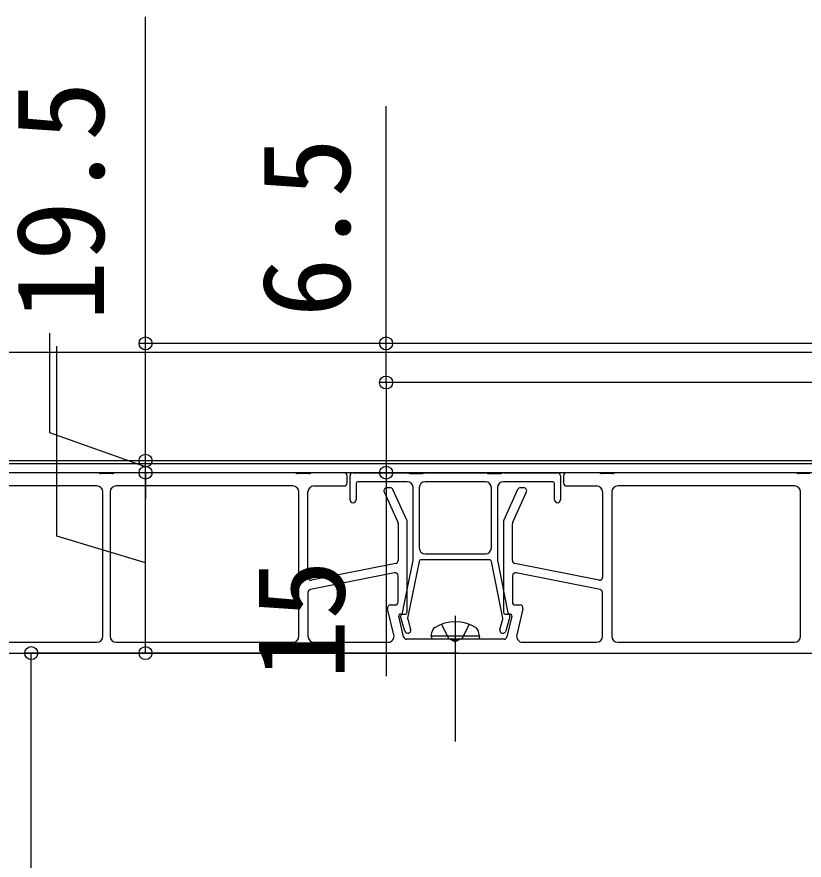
# Model space of a CAD drawing. Units: millimetres, scale not verified. Extents: x -875 to 875, y -1304 to 1296.
# Drawn here: x 164 to 294.9, y 449.2 to 589.4 of the extents above; entities that cross this region are included whole.
import ezdxf
from ezdxf.enums import TextEntityAlignment as Align

# ---------------------------------------------------------------- set-up
doc = ezdxf.new("R2010")
doc.units = ezdxf.units.MM
doc.header["$LTSCALE"] = 8
for name, color, linetype in [('0-4_YKK_12', 2, 'Continuous'), ('0-5_YKK_13', 4, 'Continuous'), ('0-6_YKK_D', 6, 'Continuous')]:
    doc.layers.add(name, color=color, linetype=linetype)
doc.styles.add('ＭＳ ゴシック', font='')
doc.styles.get('ＭＳ ゴシック').set_extended_font_data('MS Gothic')

msp = doc.modelspace()

# ---------------------------------------------------------------- linework, layer by layer
at = {"layer": '0-4_YKK_12'}
for p, q in [((406.43, 533.58), (-763.693, 533.58)), ((393.43, 515.58), (-321.284, 515.58)), ((339.43, 515.08), (-320.07, 515.08)), ((339.43, 513.58), (-320.07, 513.58)), ((-423.07, 483.58), (393.43, 483.58))]:
    msp.add_line(p, q, dxfattribs=at)
at = {"layer": '0-5_YKK_13'}
for p, q in [((177.356, 513.58), (145.503, 513.58)), ((177.859, 513.451), (177.5, 513.559)), ((179.856, 513.43), (178.003, 513.43)), ((180.359, 513.559), (180, 513.451)), ((210.106, 513.58), (180.503, 513.58)), ((210.609, 513.451), (210.25, 513.559)), ((212.606, 513.43), (210.753, 513.43)), ((213.109, 513.559), (212.75, 513.451)), ((218.43, 513.58), (213.253, 513.58)), ((219.93, 513.58), (228.856, 513.58)), ((229, 513.559), (229.359, 513.451)), ((229.503, 513.43), (231.356, 513.43)), ((231.5, 513.451), (231.859, 513.559)), ((232.003, 513.58), (241.856, 513.58)), ((242, 513.559), (242.359, 513.451)), ((242.503, 513.43), (244.356, 513.43)), ((244.5, 513.451), (244.859, 513.559)), ((245.003, 513.58), (253.93, 513.58)), ((260.606, 513.58), (255.43, 513.58)), ((261.109, 513.451), (260.75, 513.559)), ((263.106, 513.43), (261.253, 513.43)), ((263.609, 513.559), (263.25, 513.451)), ((293.356, 513.58), (263.753, 513.58)), ((293.859, 513.451), (293.5, 513.559)), ((295.856, 513.43), (294.003, 513.43)), ((218.93, 511.88), (218.93, 513.08)), ((219.43, 509.08), (219.43, 513.08)), ((228.93, 512.08), (220.73, 512.08)), ((253.13, 512.08), (244.93, 512.08)), ((254.43, 513.08), (254.43, 509.08)), ((254.93, 513.08), (254.93, 511.88)), ((177.33, 511.38), (145.53, 511.38)), ((209.93, 511.38), (180.53, 511.38)), ((213.43, 511.38), (218.43, 511.38)), ((220.43, 511.78), (220.43, 509.08)), ((226.108, 511.08), (225.558, 511.08)), ((228.885, 505.678), (226.563, 510.787)), ((229.93, 499.109), (229.93, 511.08)), ((230.93, 511.08), (230.93, 501.08)), ((242.93, 501.08), (242.93, 511.08)), ((243.93, 511.08), (243.93, 499.109)), ((247.297, 510.786), (244.974, 505.667)), ((248.301, 511.08), (247.752, 511.08)), ((253.43, 509.08), (253.43, 511.78)), ((255.43, 511.38), (260.43, 511.38)), ((293.33, 511.38), (263.93, 511.38)), ((178.33, 486.38), (178.33, 510.38)), ((179.53, 510.38), (179.53, 486.38)), ((210.93, 486.38), (210.93, 510.38)), ((212.43, 496.19), (212.43, 510.38)), ((225.103, 510.373), (227.385, 505.353)), ((246.474, 505.343), (248.756, 510.373)), ((261.43, 510.38), (261.43, 496.19)), ((262.93, 510.38), (262.93, 486.38)), ((294.33, 486.38), (294.33, 510.38)), ((227.43, 505.146), (227.43, 498.99)), ((228.93, 490.38), (228.93, 505.471)), ((244.93, 505.461), (244.93, 490.38)), ((246.43, 498.99), (246.43, 505.136)), ((231.93, 500.08), (241.93, 500.08)), ((227.028, 498.499), (213.028, 495.699)), ((228.166, 490.263), (229.924, 499.05)), ((230.901, 498.838), (229.009, 489.378)), ((242.664, 499.08), (231.195, 499.08)), ((244.85, 489.378), (242.958, 498.838)), ((243.935, 499.05), (245.693, 490.263)), ((260.832, 495.699), (246.832, 498.499)), ((226.832, 496.93), (212.832, 494.13)), ((227.43, 492.08), (227.43, 496.44)), ((246.43, 496.44), (246.43, 492.08)), ((261.028, 494.13), (247.028, 496.93)), ((212.43, 493.64), (212.43, 486.38)), ((261.43, 486.38), (261.43, 493.64)), ((226.713, 486.611), (225.677, 490.964)), ((226.164, 491.58), (226.93, 491.58)), ((246.93, 491.58), (247.696, 491.58)), ((248.182, 490.964), (247.146, 486.611)), ((228.338, 486.264), (227.518, 489.71)), ((227.809, 490.08), (228.63, 490.08)), ((228.549, 487.241), (227.843, 489.69)), ((236.93, 489.78), (236.93, 468.88)), ((245.23, 490.08), (246.05, 490.08)), ((246.016, 489.69), (245.31, 487.241)), ((246.342, 489.71), (245.521, 486.264)), ((229.015, 489.236), (229.51, 487.518)), ((244.349, 487.518), (244.844, 489.236)), ((232.93, 486.38), (233.071, 487.182)), ((240.93, 486.38), (240.788, 487.182)), ((145.53, 485.38), (177.33, 485.38)), ((180.53, 485.38), (209.93, 485.38)), ((213.43, 485.38), (225.741, 485.38)), ((236.41, 485.88), (228.825, 485.88)), ((240.93, 486.38), (232.93, 486.38)), ((232.93, 486.38), (233.018, 485.88)), ((240.841, 485.88), (233.018, 485.88)), ((245.035, 485.88), (237.449, 485.88)), ((240.93, 486.38), (240.841, 485.88)), ((248.119, 485.38), (260.43, 485.38)), ((263.93, 485.38), (293.33, 485.38)), ((110.93, 483.58), (389.43, 483.58))]:
    msp.add_line(p, q, dxfattribs=at)
for points in [[(241.93, 512.08), (236.93, 512.08), (231.93, 512.08)], [(234.63, 488.359), (235.785, 486.043), (236.93, 485.434)], [(239.23, 488.359), (238.075, 486.043), (236.93, 485.434)]]:
    msp.add_lwpolyline(points, dxfattribs=at)
for centre, radius, start, end in [((177.356, 513.08), 0.5, 73.30076, 90), ((178.003, 513.93), 0.5, 253.30076, 270), ((179.856, 513.93), 0.5, 270, 286.69924), ((180.503, 513.08), 0.5, 90, 106.69924), ((210.106, 513.08), 0.5, 73.30076, 90), ((210.753, 513.93), 0.5, 253.30076, 270), ((212.606, 513.93), 0.5, 270, 286.69924), ((213.253, 513.08), 0.5, 90, 106.69924), ((218.43, 513.08), 0.5, 0, 90), ((219.93, 513.08), 0.5, 90, 180), ((228.856, 513.08), 0.5, 73.30076, 90), ((229.503, 513.93), 0.5, 253.30076, 270), ((231.356, 513.93), 0.5, 270, 286.69924), ((232.003, 513.08), 0.5, 90, 106.69924), ((241.856, 513.08), 0.5, 73.30076, 90), ((242.503, 513.93), 0.5, 253.30076, 270), ((244.356, 513.93), 0.5, 270, 286.69924), ((245.003, 513.08), 0.5, 90, 106.69924), ((253.93, 513.08), 0.5, 0, 90), ((255.43, 513.08), 0.5, 90, 180), ((260.606, 513.08), 0.5, 73.30076, 90), ((261.253, 513.93), 0.5, 253.30076, 270), ((263.106, 513.93), 0.5, 270, 286.69924), ((263.753, 513.08), 0.5, 90, 106.69924), ((293.356, 513.08), 0.5, 73.30076, 90), ((294.003, 513.93), 0.5, 253.30076, 270), ((218.43, 511.88), 0.5, 270, 0), ((220.73, 511.78), 0.3, 90, 180), ((228.93, 511.08), 1, 0, 90), ((231.93, 511.08), 1, 90, 180), ((241.93, 511.08), 1, 0, 90), ((244.93, 511.08), 1, 90, 180), ((253.13, 511.78), 0.3, 0, 90), ((255.43, 511.88), 0.5, 180, 270), ((177.33, 510.38), 1, 0, 90), ((180.53, 510.38), 1, 90, 180), ((209.93, 510.38), 1, 360, 90), ((213.43, 510.38), 1, 90, 180), ((225.558, 510.58), 0.5, 90, 204.44395), ((226.108, 510.58), 0.5, 24.44395, 90), ((247.752, 510.58), 0.5, 90, 155.5983), ((248.301, 510.58), 0.5, 335.5983, 90), ((260.43, 510.38), 1, 0, 90), ((263.93, 510.38), 1, 90, 180), ((293.33, 510.38), 1, 0, 90), ((219.93, 509.08), 0.5, 180, 270), ((219.93, 509.08), 0.5, 270, 0), ((253.93, 509.08), 0.5, 180, 270), ((253.93, 509.08), 0.5, 270, 0), ((226.93, 505.146), 0.5, 0, 24.44395), ((228.43, 505.471), 0.5, 0, 24.44395), ((245.43, 505.461), 0.5, 155.5983, 180), ((246.93, 505.136), 0.5, 155.5983, 180), ((231.93, 501.08), 1, 180, 270), ((241.93, 501.08), 1, 270, 0), ((226.93, 498.99), 0.5, 281.30993, 0), ((229.63, 499.109), 0.3, 348.69007, 0), ((231.195, 498.78), 0.3, 90, 168.69007), ((242.664, 498.78), 0.3, 11.30993, 90), ((244.23, 499.109), 0.3, 180, 191.30993), ((246.93, 498.99), 0.5, 180, 258.69007), ((226.93, 496.44), 0.5, 0, 101.30993), ((246.93, 496.44), 0.5, 78.69007, 180), ((212.93, 496.19), 0.5, 180, 281.30993), ((260.93, 496.19), 0.5, 258.69007, 0), ((212.93, 493.64), 0.5, 101.30993, 180), ((260.93, 493.64), 0.5, 360, 78.69007), ((226.164, 491.08), 0.5, 90, 193.3925), ((226.93, 492.08), 0.5, 270, 0), ((246.93, 492.08), 0.5, 180, 270), ((247.696, 491.08), 0.5, 346.6075, 90), ((227.809, 489.78), 0.3, 90, 193.3925), ((228.13, 489.78), 0.3, 114.827, 197.33887), ((227.872, 490.322), 0.3, 296.01796, 348.69007), ((228.63, 490.38), 0.3, 270, 0), ((245.23, 490.38), 0.3, 180, 270), ((245.987, 490.322), 0.3, 191.30993, 243.98204), ((245.73, 489.78), 0.3, 342.66113, 65.173), ((246.05, 489.78), 0.3, 346.6075, 90), ((229.303, 489.319), 0.3, 168.69007, 196.079), ((236.93, 482.28), 6.5, 57.94412, 122.05588), ((244.556, 489.319), 0.3, 343.921, 11.30993), ((225.741, 486.38), 1, 270, 13.3925), ((229.03, 487.38), 0.5, 196.079, 16.079), ((233.957, 487.026), 0.9, 122.05588, 170), ((239.902, 487.026), 0.9, 10, 57.94412), ((244.83, 487.38), 0.5, 163.921, 343.921), ((248.119, 486.38), 1, 166.6075, 270), ((177.33, 486.38), 1, 270, 0), ((180.53, 486.38), 1, 180, 270), ((209.93, 486.38), 1, 270, 360), ((213.43, 486.38), 1, 180, 270), ((228.825, 486.38), 0.5, 193.3925, 270), ((236.41, 485.58), 0.3, 30, 90), ((236.93, 485.88), 0.3, 210, 330), ((237.449, 485.58), 0.3, 90, 150), ((245.035, 486.38), 0.5, 270, 346.6075), ((260.43, 486.38), 1, 270, 0), ((263.93, 486.38), 1, 180, 270), ((293.33, 486.38), 1, 270, 0)]:
    msp.add_arc(centre, radius, start, end, dxfattribs=at)
at = {"layer": '0-6_YKK_D'}
for p, q in [((354.514, 535.08), (184.43, 535.08)), ((354.514, 535.08), (224.43, 535.08)), ((354.116, 528.58), (224.43, 528.58)), ((354.116, 528.58), (224.43, 528.58)), ((185.43, 515.58), (185.43, 519.88)), ((185.43, 513.58), (185.43, 515.58)), ((185.43, 513.58), (185.43, 515.58)), ((185.43, 513.58), (185.43, 509.28)), ((185.43, 483.58), (185.43, 513.58)), ((237.43, 483.58), (165.43, 483.58)), ((166.43, 418.58), (166.43, 483.58))]:
    msp.add_line(p, q, dxfattribs=at)
for points in [[(185.43, 515.58), (185.43, 535.08), (185.43, 589.38)], [(225.43, 528.58), (225.43, 535.08), (225.43, 574.511)], [(185.43, 514.58), (169.522, 520.211), (169.522, 536.802)], [(185.43, 498.58), (170.68, 503.005), (170.68, 534.596)], [(225.43, 528.58), (225.43, 513.58), (225.43, 479.734)]]:
    msp.add_lwpolyline(points, dxfattribs=at)
for centre in [(185.43, 535.08), (225.43, 535.08), (225.43, 528.58), (225.43, 528.58), (185.43, 515.58), (185.43, 515.58), (185.43, 513.58), (185.43, 513.58), (225.43, 513.58), (166.43, 483.58), (185.43, 483.58)]:
    msp.add_circle(centre, 1.075, dxfattribs=at)

# ---------------------------------------------------------------- texts
at = {"layer": '0-6_YKK_D', "style": 'ＭＳ ゴシック'}
for s, p in [('19.5', (182.93, 538.811)), ('6.5', (223.83, 539.389)), ('15', (222.93, 479.166))]:
    msp.add_text(s, height=14.66, rotation=90, dxfattribs=at).set_placement(p, align=Align.BOTTOM_LEFT)

doc.saveas('drawing.dxf')
